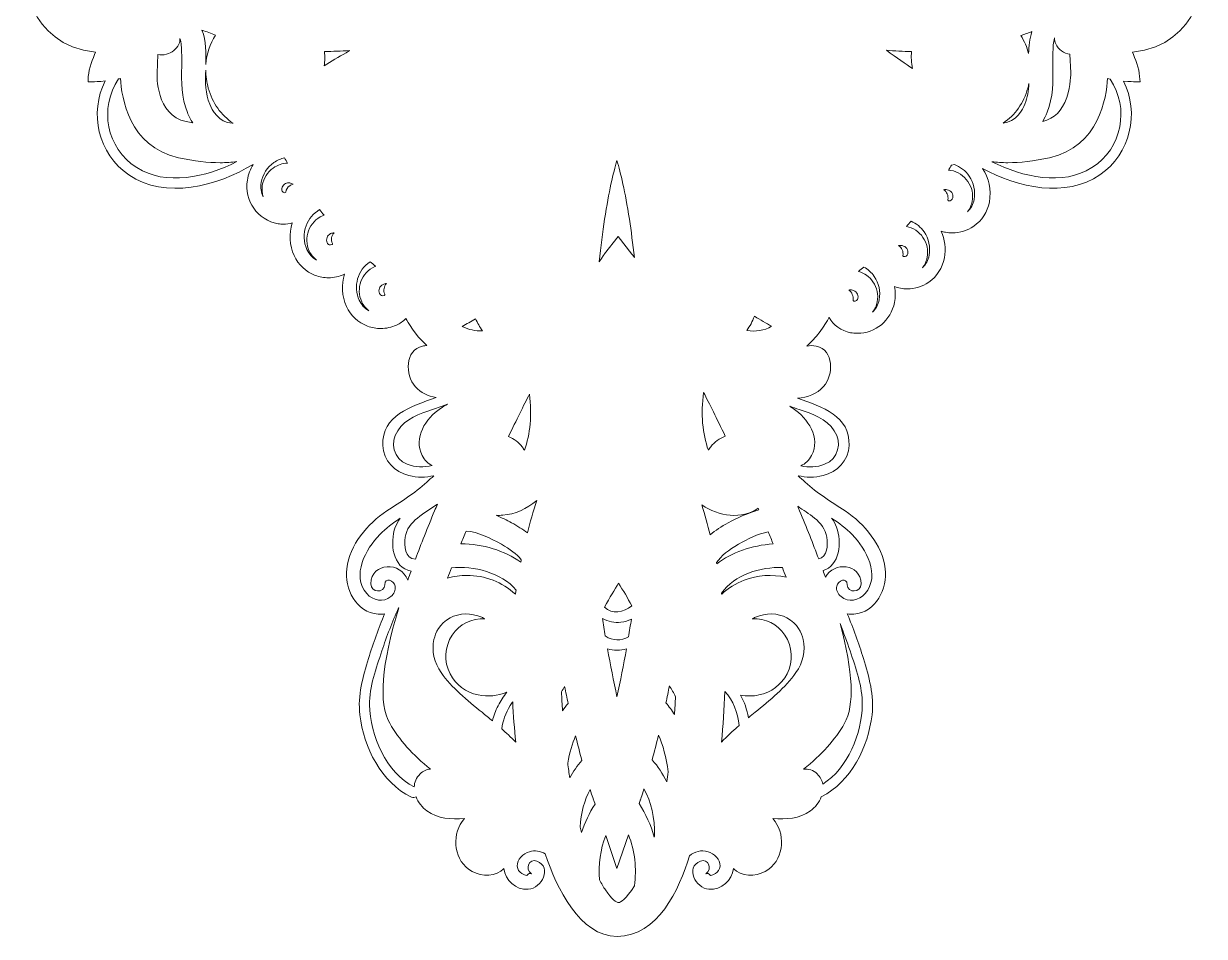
# Model space of a CAD drawing. Header units: millimetres. Extents: x 8 to 970, y -668 to -13.
# Drawn here: x 256.3 to 487, y -662.7 to -484.4 of the extents above; entities that cross this region are included whole.
import ezdxf

# ---------------------------------------------------------------- set-up
doc = ezdxf.new("R2010")
doc.units = ezdxf.units.MM
doc.header["$MEASUREMENT"] = 0
doc.layers.add('Layer 6', color=7, linetype='Continuous')

msp = doc.modelspace()

# ---------------------------------------------------------------- linework, layer by layer
at = {"layer": 'Layer 6', "lineweight": 0}
for points, knots in [([(487.04, -473.97), (487.02, -473.09), (486.57, -459.34), (472.96, -457.97), (473.54, -456.73), (474.28, -454.83), (474.39, -453.2), (474.39, -453.2), (474.46, -452.16), (474.46, -452.16), (474.46, -452.16), (473.41, -452.18), (473.41, -452.18), (473.33, -452.18), (472.42, -452.2), (471.21, -452.32), (474.41, -446.08), (472.66, -438.11), (466.62, -433.95), (460.39, -429.67), (451.84, -431.2), (445.09, -434.48), (445.87, -432.81), (446.14, -430.9), (445.75, -428.96), (444.94, -424.98), (441.05, -422.39), (437.07, -423.19), (436.84, -423.24), (436.62, -423.3), (436.41, -423.37), (437.34, -421.56), (437.64, -419.5), (437.23, -417.48), (436.42, -413.5), (432.53, -410.91), (428.55, -411.71), (427.49, -411.93), (426.55, -412.41), (425.78, -413.07), (425.82, -412.9), (425.86, -412.74), (425.9, -412.57), (426.36, -410.21), (425.87, -407.82), (424.53, -405.84), (423.43, -404.2), (421.76, -403.1), (419.83, -402.72), (417.9, -402.34), (415.94, -402.74), (414.31, -403.84), (414.2, -403.91), (414.11, -403.98), (414.01, -404.06), (416.25, -396.58), (416.95, -388.32), (412.36, -381.59), (410.18, -378.4), (406.85, -375.9), (403.05, -375.05), (400.11, -374.4), (396.74, -374.76), (393.69, -375.72), (394.04, -373.68), (394.09, -371.68), (394.09, -371.57), (394.09, -371.57), (394.11, -370.52), (394.11, -370.52), (394.11, -370.52), (393.07, -370.59), (393.07, -370.59), (391.43, -370.69), (389.54, -371.44), (388.3, -372.01), (386.94, -358.48), (373.32, -357.96), (372.32, -357.94), (372.32, -357.94), (372.32, -357.94), (372.32, -357.94), (372.31, -357.94), (372.31, -357.94), (372.31, -357.94), (372.31, -357.94), (372.26, -357.94), (372.26, -357.94), (372.26, -357.94), (372.26, -357.94), (372.26, -357.94), (372.26, -357.94), (372.26, -357.94), (372.26, -357.94), (371.25, -357.96), (357.63, -358.48), (356.27, -372.01), (355.03, -371.44), (353.14, -370.69), (351.51, -370.59), (351.51, -370.59), (350.46, -370.52), (350.46, -370.52), (350.46, -370.52), (350.49, -371.57), (350.49, -371.57), (350.49, -371.69), (350.54, -373.83), (350.93, -375.94), (347.71, -374.82), (344.06, -374.35), (340.91, -375.05), (337.11, -375.9), (333.77, -378.4), (331.6, -381.59), (326.98, -388.35), (327.72, -396.66), (329.98, -404.18), (328.53, -403.48), (326.91, -403.27), (325.31, -403.6), (323.38, -404), (321.72, -405.12), (320.64, -406.76), (319.32, -408.77), (318.86, -411.16), (319.35, -413.51), (319.38, -413.68), (319.42, -413.85), (319.47, -414.01), (318.7, -413.36), (317.75, -412.89), (316.69, -412.68), (312.7, -411.93), (308.83, -414.55), (308.07, -418.55), (307.68, -420.57), (308, -422.63), (308.96, -424.42), (308.74, -424.36), (308.52, -424.3), (308.29, -424.26), (304.3, -423.5), (300.44, -426.12), (299.68, -430.12), (299.32, -432.01), (299.58, -433.87), (300.33, -435.5), (293.35, -431.55), (283.71, -429.24), (276.88, -433.95), (270.83, -438.12), (269.08, -446.1), (272.29, -452.34), (271.02, -452.21), (270.03, -452.18), (269.95, -452.18), (269.95, -452.18), (268.91, -452.16), (268.91, -452.16), (268.91, -452.16), (268.97, -453.2), (268.97, -453.2), (269.08, -454.83), (269.83, -456.73), (270.4, -457.97), (256.79, -459.34), (256.34, -473.09), (256.33, -473.97), (256.33, -473.97), (256.33, -473.97), (256.33, -473.97), (256.33, -473.97), (256.33, -474.01), (256.33, -474.01), (256.33, -474.01), (256.33, -474.01), (256.33, -474.01), (256.34, -474.89), (256.79, -488.64), (270.4, -490.01), (269.83, -491.25), (269.08, -493.14), (268.97, -494.77), (268.97, -494.77), (268.91, -495.82), (268.91, -495.82), (268.91, -495.82), (269.95, -495.8), (269.95, -495.8), (270.03, -495.8), (271.01, -495.77), (272.27, -495.64), (269.09, -501.88), (270.85, -509.83), (276.88, -513.98), (284, -518.89), (294.16, -516.18), (301.19, -511.93), (300.63, -512.86), (300.24, -513.9), (300.04, -515.02), (299.35, -519.02), (302.04, -522.84), (306.05, -523.54), (306.4, -523.6), (306.74, -523.63), (307.09, -523.63), (307.67, -523.63), (308.25, -523.54), (308.79, -523.38), (308.13, -525.49), (308.27, -527.74), (309.19, -529.77), (310.01, -531.56), (311.47, -532.93), (313.32, -533.62), (314.16, -533.93), (315.03, -534.09), (315.9, -534.09), (316.94, -534.09), (317.98, -533.86), (318.95, -533.42), (318.97, -533.41), (318.98, -533.4), (319, -533.4), (318.4, -535.41), (318.49, -537.63), (319.42, -539.69), (320.24, -541.48), (321.7, -542.85), (323.55, -543.53), (324.39, -543.85), (325.26, -544), (326.13, -544), (327.17, -544), (328.21, -543.78), (329.18, -543.34), (329.87, -543.02), (330.48, -542.59), (331, -542.06), (331.35, -542.73), (332.72, -545.11), (335.12, -547.34), (334.84, -547.35), (334.55, -547.38), (334.28, -547.44), (330.77, -548.21), (330.86, -553.1), (332.84, -555.34), (333.92, -556.57), (335.37, -557.2), (336.94, -557.47), (332.01, -559.29), (326.27, -560.92), (326.52, -566.84), (326.65, -569.79), (328.81, -572.06), (331.61, -572.74), (333.25, -573.13), (334.9, -573.11), (336.49, -572.75), (336.02, -573.19), (335.55, -573.6), (335.11, -574.01), (332.69, -576.24), (330.02, -577.82), (327.3, -579.62), (323.48, -582.16), (320.06, -586.25), (319.45, -590.92), (318.94, -594.81), (321.29, -599.49), (325.59, -599.79), (326.02, -599.82), (326.45, -599.8), (326.87, -599.73), (325.68, -602.58), (324.62, -605.48), (323.72, -608.43), (322.63, -612.03), (321.57, -615.67), (322.03, -619.46), (322.8, -625.81), (326.15, -632.66), (332.1, -635.54), (332.46, -635.71), (332.77, -635.65), (333, -635.46), (333.43, -636.56), (334.21, -637.56), (335.14, -638.22), (337.29, -639.77), (339.82, -639.92), (342.44, -639.73), (340.01, -642.52), (340.17, -647.31), (343.28, -649.62), (345.05, -650.94), (347.7, -651.34), (349.58, -649.98), (349.78, -649.83), (349.97, -649.66), (350.15, -649.48), (350.48, -651.75), (352.44, -653.71), (354.94, -653.53), (357.62, -653.35), (359.66, -649.28), (356.61, -648.03), (355.05, -647.39), (354.19, -649.74), (355.57, -650.51), (355.25, -650.37), (354.95, -650.48), (354.66, -650.85), (354.32, -650.78), (354, -650.65), (353.7, -650.47), (353.14, -650.11), (352.84, -649.69), (352.79, -649.03), (352.69, -647.66), (353.94, -646.56), (355.14, -646.2), (356.24, -645.86), (357.34, -646.07), (358.25, -646.62), (360.44, -653.27), (365, -662.74), (372.29, -662.74), (380.24, -662.74), (384.44, -653.62), (386.41, -646.99), (387.4, -646.18), (388.72, -645.8), (390.05, -646.2), (391.25, -646.56), (392.5, -647.66), (392.4, -649.03), (392.35, -649.69), (392.04, -650.11), (391.49, -650.47), (391.19, -650.65), (390.86, -650.78), (390.52, -650.85), (390.24, -650.48), (389.94, -650.37), (389.61, -650.51), (390.99, -649.74), (390.13, -647.39), (388.57, -648.03), (385.53, -649.28), (387.56, -653.35), (390.24, -653.53), (392.74, -653.71), (394.71, -651.75), (395.03, -649.48), (395.21, -649.66), (395.4, -649.83), (395.61, -649.98), (397.48, -651.34), (400.13, -650.94), (401.91, -649.62), (405.01, -647.31), (405.17, -642.52), (402.74, -639.73), (405.36, -639.92), (407.89, -639.77), (410.05, -638.22), (410.98, -637.55), (411.76, -636.55), (412.19, -635.46), (418.03, -632.54), (421.34, -625.75), (422.1, -619.46), (422.56, -615.67), (421.5, -612.03), (420.41, -608.43), (419.51, -605.48), (418.45, -602.58), (417.26, -599.73), (417.68, -599.8), (418.11, -599.82), (418.54, -599.79), (422.84, -599.49), (425.19, -594.81), (424.68, -590.92), (424.07, -586.25), (420.65, -582.16), (416.83, -579.62), (414.11, -577.82), (411.44, -576.24), (409.02, -574.01), (408.58, -573.6), (408.11, -573.19), (407.64, -572.75), (409.23, -573.11), (410.88, -573.13), (412.52, -572.74), (415.32, -572.06), (417.48, -569.79), (417.61, -566.84), (417.86, -561.06), (412.38, -559.36), (407.53, -557.59), (409.47, -557.44), (411.33, -556.82), (412.63, -555.34), (414.62, -553.1), (414.71, -548.21), (411.19, -547.44), (410.62, -547.31), (409.98, -547.3), (409.37, -547.42), (412.19, -544.83), (413.6, -542.02), (413.67, -541.89), (413.67, -541.89), (413.7, -541.82), (413.7, -541.82), (414.56, -543.33), (416.06, -544.48), (417.9, -544.82), (418.35, -544.9), (418.79, -544.94), (419.24, -544.94), (422.72, -544.94), (425.83, -542.45), (426.48, -538.9), (426.67, -537.86), (426.68, -536.81), (426.51, -535.8), (426.87, -535.94), (427.26, -536.05), (427.65, -536.13), (428.1, -536.21), (428.55, -536.25), (429, -536.25), (430.48, -536.25), (431.92, -535.8), (433.17, -534.95), (434.79, -533.83), (435.88, -532.15), (436.23, -530.21), (436.56, -528.42), (436.34, -526.62), (435.63, -524.99), (435.89, -525.08), (436.16, -525.15), (436.44, -525.2), (436.89, -525.29), (437.35, -525.33), (437.79, -525.33), (439.27, -525.33), (440.72, -524.88), (441.96, -524.02), (443.58, -522.91), (444.67, -521.23), (445.02, -519.29), (445.46, -516.92), (444.91, -514.59), (443.68, -512.72), (450.61, -516.49), (459.95, -518.58), (466.62, -513.98), (472.64, -509.83), (474.4, -501.89), (471.23, -495.66), (472.43, -495.77), (473.33, -495.8), (473.41, -495.8), (473.41, -495.8), (474.46, -495.82), (474.46, -495.82), (474.46, -495.82), (474.39, -494.77), (474.39, -494.77), (474.28, -493.14), (473.54, -491.25), (472.96, -490.01), (486.57, -488.64), (487.02, -474.89), (487.04, -474.01), (487.04, -474.01), (487.04, -474.01), (487.04, -474.01), (487.04, -474.01), (487.04, -473.97), (487.04, -473.97), (487.04, -473.97), (487.04, -473.97), (487.04, -473.97)], [0, 0, 0, 0, 1, 1, 1, 2, 2, 2, 3, 3, 3, 4, 4, 4, 5, 5, 5, 6, 6, 6, 7, 7, 7, 8, 8, 8, 9, 9, 9, 10, 10, 10, 11, 11, 11, 12, 12, 12, 13, 13, 13, 14, 14, 14, 15, 15, 15, 16, 16, 16, 17, 17, 17, 18, 18, 18, 19, 19, 19, 20, 20, 20, 21, 21, 21, 22, 22, 22, 23, 23, 23, 24, 24, 24, 25, 25, 25, 26, 26, 26, 27, 27, 27, 28, 28, 28, 29, 29, 29, 30, 30, 30, 31, 31, 31, 32, 32, 32, 33, 33, 33, 34, 34, 34, 35, 35, 35, 36, 36, 36, 37, 37, 37, 38, 38, 38, 39, 39, 39, 40, 40, 40, 41, 41, 41, 42, 42, 42, 43, 43, 43, 44, 44, 44, 45, 45, 45, 46, 46, 46, 47, 47, 47, 48, 48, 48, 49, 49, 49, 50, 50, 50, 51, 51, 51, 52, 52, 52, 53, 53, 53, 54, 54, 54, 55, 55, 55, 56, 56, 56, 57, 57, 57, 58, 58, 58, 59, 59, 59, 60, 60, 60, 61, 61, 61, 62, 62, 62, 63, 63, 63, 64, 64, 64, 65, 65, 65, 66, 66, 66, 67, 67, 67, 68, 68, 68, 69, 69, 69, 70, 70, 70, 71, 71, 71, 72, 72, 72, 73, 73, 73, 74, 74, 74, 75, 75, 75, 76, 76, 76, 77, 77, 77, 78, 78, 78, 79, 79, 79, 80, 80, 80, 81, 81, 81, 82, 82, 82, 83, 83, 83, 84, 84, 84, 85, 85, 85, 86, 86, 86, 87, 87, 87, 88, 88, 88, 89, 89, 89, 90, 90, 90, 91, 91, 91, 92, 92, 92, 93, 93, 93, 94, 94, 94, 95, 95, 95, 96, 96, 96, 97, 97, 97, 98, 98, 98, 99, 99, 99, 100, 100, 100, 101, 101, 101, 102, 102, 102, 103, 103, 103, 104, 104, 104, 105, 105, 105, 106, 106, 106, 107, 107, 107, 108, 108, 108, 109, 109, 109, 110, 110, 110, 111, 111, 111, 112, 112, 112, 113, 113, 113, 114, 114, 114, 115, 115, 115, 116, 116, 116, 117, 117, 117, 118, 118, 118, 119, 119, 119, 120, 120, 120, 121, 121, 121, 122, 122, 122, 123, 123, 123, 124, 124, 124, 125, 125, 125, 126, 126, 126, 127, 127, 127, 128, 128, 128, 129, 129, 129, 130, 130, 130, 131, 131, 131, 132, 132, 132, 133, 133, 133, 134, 134, 134, 135, 135, 135, 136, 136, 136, 137, 137, 137, 138, 138, 138, 139, 139, 139, 140, 140, 140, 141, 141, 141, 142, 142, 142, 143, 143, 143, 144, 144, 144, 145, 145, 145, 146, 146, 146, 147, 147, 147, 148, 148, 148, 149, 149, 149, 150, 150, 150, 151, 151, 151, 152, 152, 152, 153, 153, 153, 154, 154, 154, 155, 155, 155, 156, 156, 156, 157, 157, 157, 158, 158, 158, 159, 159, 159, 160, 160, 160, 161, 161, 161, 162, 162, 162, 163, 163, 163, 164, 164, 164, 164]), ([(291.93, -492.41), (291.99, -490.17), (291.98, -487.89), (291.18, -485.7), (292.07, -486.04), (292.96, -486.37), (293.85, -486.67), (292.73, -488.37), (292.08, -490.34), (291.93, -492.41)], [0, 0, 0, 0, 1, 1, 1, 2, 2, 2, 3, 3, 3, 3]), ([(452.69, -490.29), (452.38, -489.05), (451.87, -487.86), (451.17, -486.77), (451.88, -486.53), (452.6, -486.28), (453.32, -486.01), (452.87, -487.42), (452.73, -488.86), (452.69, -490.29)], [0, 0, 0, 0, 1, 1, 1, 2, 2, 2, 3, 3, 3, 3]), ([(282.4, -494.14), (282.4, -494.14), (282.55, -490.47), (282.55, -490.47), (283.09, -490.58), (283.66, -490.57), (284.22, -490.43), (285.3, -490.17), (286.18, -489.45), (286.65, -488.47), (286.82, -488.1), (286.9, -487.73), (286.88, -487.36), (287.14, -488.22), (287.17, -489.24), (287.2, -490), (287.22, -490.91), (287.21, -491.86), (287.21, -492.77), (287.18, -495.77), (287.15, -498.87), (288.33, -501.8), (288.63, -502.52), (288.98, -503.21), (289.38, -503.85), (288.95, -503.77), (288.52, -503.68), (288.08, -503.59), (288.08, -503.59), (288.08, -503.59), (288.08, -503.59), (282.15, -502.28), (282.38, -494.47), (282.4, -494.14)], [0, 0, 0, 0, 1, 1, 1, 2, 2, 2, 3, 3, 3, 4, 4, 4, 5, 5, 5, 6, 6, 6, 7, 7, 7, 8, 8, 8, 9, 9, 9, 10, 10, 10, 11, 11, 11, 11]), ([(457.44, -492.71), (457.43, -491.79), (457.42, -490.84), (457.45, -489.92), (457.47, -489.15), (457.5, -488.11), (457.76, -487.25), (457.74, -487.62), (457.82, -488.01), (457.99, -488.38), (458.52, -489.5), (459.57, -490.25), (460.77, -490.42), (460.77, -490.42), (460.92, -494.08), (460.92, -494.08), (460.92, -494.1), (460.95, -496.5), (460.13, -498.87), (459.19, -501.56), (457.79, -502.96), (455.44, -503.54), (455.77, -502.98), (456.06, -502.39), (456.31, -501.77), (457.5, -498.83), (457.47, -495.72), (457.44, -492.71)], [0, 0, 0, 0, 1, 1, 1, 2, 2, 2, 3, 3, 3, 4, 4, 4, 5, 5, 5, 6, 6, 6, 7, 7, 7, 8, 8, 8, 9, 9, 9, 9]), ([(319.32, -490.16), (317.88, -490.95), (316.44, -491.8), (315.04, -492.7), (315.19, -491.76), (315.21, -490.82), (315.11, -489.91), (316.76, -489.87), (318.39, -489.8), (320, -489.69), (320, -489.69), (319.32, -490.16), (319.32, -490.16)], [0, 0, 0, 0, 1, 1, 1, 2, 2, 2, 3, 3, 3, 4, 4, 4, 4]), ([(424.9, -489.66), (426.52, -489.78), (428.17, -489.86), (429.83, -489.9), (429.71, -490.98), (429.77, -492.11), (429.99, -493.2), (428.71, -492.31), (427.01, -491.13), (424.9, -489.66)], [0, 0, 0, 0, 1, 1, 1, 2, 2, 2, 3, 3, 3, 3]), ([(297.29, -503.91), (297.22, -503.91), (297.15, -503.91), (297.08, -503.9), (294.44, -503.76), (293.12, -501.26), (292.68, -500.19), (291.82, -498.12), (291.83, -495.89), (291.9, -493.53), (291.92, -494.68), (292.09, -495.87), (292.41, -497.05), (293.21, -499.98), (294.88, -502.31), (297.29, -503.91)], [0, 0, 0, 0, 1, 1, 1, 2, 2, 2, 3, 3, 3, 4, 4, 4, 5, 5, 5, 5]), ([(278.44, -512.58), (272.42, -508.76), (271.09, -500.94), (274.88, -495.25), (275, -495.22), (275.12, -495.19), (275.25, -495.16), (275.46, -498.74), (276.92, -508.51), (286.56, -510.63), (289.7, -511.32), (292.39, -511.61), (294.73, -511.61), (295.91, -511.61), (297, -511.54), (298.01, -511.4), (292, -514.47), (284.1, -516.17), (278.44, -512.58)], [0, 0, 0, 0, 1, 1, 1, 2, 2, 2, 3, 3, 3, 4, 4, 4, 5, 5, 5, 6, 6, 6, 6]), ([(465.05, -512.58), (459.4, -516.16), (451.52, -514.48), (445.51, -511.42), (446.48, -511.54), (447.52, -511.61), (448.64, -511.61), (450.97, -511.61), (453.66, -511.32), (456.8, -510.63), (466.44, -508.51), (467.91, -498.74), (468.12, -495.16), (468.29, -495.2), (468.46, -495.24), (468.64, -495.28), (472.39, -500.97), (471.06, -508.77), (465.05, -512.58)], [0, 0, 0, 0, 1, 1, 1, 2, 2, 2, 3, 3, 3, 4, 4, 4, 5, 5, 5, 6, 6, 6, 6]), ([(452.75, -496.17), (452.69, -497.56), (452.49, -498.89), (451.96, -500.16), (451.53, -501.22), (450.24, -503.68), (447.69, -503.89), (450.08, -502.29), (451.73, -499.97), (452.53, -497.05), (452.61, -496.76), (452.68, -496.46), (452.75, -496.17)], [0, 0, 0, 0, 1, 1, 1, 2, 2, 2, 3, 3, 3, 4, 4, 4, 4]), ([(305.1, -512.65), (303.96, -513.45), (303.2, -514.65), (302.97, -516.02), (302.83, -516.8), (302.91, -517.57), (303.15, -518.27), (302.72, -517.42), (302.58, -516.46), (302.74, -515.51), (303.02, -513.91), (303.91, -512.51), (305.23, -511.57), (305.87, -511.13), (306.57, -510.81), (307.31, -510.63), (307.51, -510.99), (307.71, -511.34), (307.92, -511.7), (306.92, -511.73), (305.94, -512.06), (305.1, -512.65)], [0, 0, 0, 0, 1, 1, 1, 2, 2, 2, 3, 3, 3, 4, 4, 4, 5, 5, 5, 6, 6, 6, 7, 7, 7, 7]), ([(369.85, -522.65), (370.68, -517.25), (371.53, -513.61), (372.26, -511.19), (372.99, -513.62), (373.85, -517.25), (374.68, -522.65), (375.04, -524.98), (375.37, -527.47), (375.66, -530.11), (375.39, -529.73), (375.22, -529.5), (375.17, -529.45), (375.17, -529.45), (372.51, -526.01), (372.51, -526.01), (372.51, -526.01), (369.85, -529.44), (369.85, -529.44), (369.85, -529.45), (369.45, -529.97), (368.77, -530.95), (369.09, -528), (369.45, -525.23), (369.85, -522.65)], [0, 0, 0, 0, 1, 1, 1, 2, 2, 2, 3, 3, 3, 4, 4, 4, 5, 5, 5, 6, 6, 6, 7, 7, 7, 8, 8, 8, 8]), ([(442.05, -518.77), (441.87, -519.72), (441.41, -520.57), (440.72, -521.22), (441.2, -520.63), (441.52, -519.93), (441.66, -519.17), (441.91, -517.8), (441.62, -516.42), (440.83, -515.27), (440.04, -514.13), (438.85, -513.36), (437.49, -513.11), (437.34, -513.08), (437.2, -513.06), (437.05, -513.04), (437.25, -512.72), (437.44, -512.4), (437.63, -512.08), (437.63, -512.08), (438.18, -511.96), (438.18, -511.96), (439.34, -512.39), (440.35, -513.17), (441.07, -514.22), (441.99, -515.56), (442.34, -517.17), (442.05, -518.77)], [0, 0, 0, 0, 1, 1, 1, 2, 2, 2, 3, 3, 3, 4, 4, 4, 5, 5, 5, 6, 6, 6, 7, 7, 7, 8, 8, 8, 9, 9, 9, 9]), ([(308.32, -516.1), (307.9, -516.39), (307.62, -516.83), (307.53, -517.34), (307.52, -517.44), (307.42, -517.5), (307.33, -517.48), (306.95, -517.42), (306.69, -517.05), (306.76, -516.67), (306.82, -516.32), (307.02, -516), (307.31, -515.79), (307.55, -515.63), (307.81, -515.55), (308.08, -515.55), (308.16, -515.55), (308.24, -515.55), (308.33, -515.57), (308.56, -515.61), (308.78, -515.69), (308.99, -515.8), (308.75, -515.85), (308.52, -515.95), (308.32, -516.1)], [0, 0, 0, 0, 1, 1, 1, 2, 2, 2, 3, 3, 3, 4, 4, 4, 5, 5, 5, 6, 6, 6, 7, 7, 7, 8, 8, 8, 8]), ([(437.88, -518.47), (437.85, -518.66), (437.75, -518.81), (437.59, -518.92), (437.43, -519.03), (437.25, -519.07), (437.06, -519.03), (437, -519.02), (436.97, -518.99), (436.95, -518.96), (436.93, -518.93), (436.91, -518.89), (436.92, -518.83), (437.07, -518.05), (436.71, -517.29), (436.09, -516.88), (436.32, -516.84), (436.56, -516.85), (436.79, -516.89), (437.15, -516.96), (437.46, -517.16), (437.66, -517.46), (437.87, -517.75), (437.95, -518.11), (437.88, -518.47)], [0, 0, 0, 0, 1, 1, 1, 2, 2, 2, 3, 3, 3, 4, 4, 4, 5, 5, 5, 6, 6, 6, 7, 7, 7, 8, 8, 8, 8]), ([(314.72, -521.97), (313.46, -522.55), (312.49, -523.58), (312.01, -524.89), (311.52, -526.19), (311.57, -527.6), (312.15, -528.87), (312.47, -529.58), (312.96, -530.18), (313.57, -530.63), (312.74, -530.17), (312.08, -529.46), (311.68, -528.57), (311.68, -528.57), (311.68, -528.57), (311.68, -528.57), (311, -527.1), (310.94, -525.44), (311.51, -523.92), (312.01, -522.58), (312.95, -521.48), (314.17, -520.78), (314.46, -521.14), (314.75, -521.49), (315.04, -521.84), (314.93, -521.88), (314.83, -521.93), (314.72, -521.97)], [0, 0, 0, 0, 1, 1, 1, 2, 2, 2, 3, 3, 3, 4, 4, 4, 5, 5, 5, 6, 6, 6, 7, 7, 7, 8, 8, 8, 9, 9, 9, 9]), ([(433.25, -529.69), (433.08, -530.64), (432.62, -531.49), (431.93, -532.14), (432.4, -531.55), (432.73, -530.85), (432.87, -530.09), (433.12, -528.72), (432.83, -527.34), (432.04, -526.19), (431.27, -525.08), (430.13, -524.33), (428.81, -524.05), (429.12, -523.71), (429.42, -523.37), (429.72, -523.03), (430.76, -523.48), (431.63, -524.2), (432.28, -525.14), (433.2, -526.47), (433.55, -528.09), (433.25, -529.69)], [0, 0, 0, 0, 1, 1, 1, 2, 2, 2, 3, 3, 3, 4, 4, 4, 5, 5, 5, 6, 6, 6, 7, 7, 7, 7]), ([(316.66, -527.38), (316.68, -527.43), (316.69, -527.47), (316.67, -527.52), (316.65, -527.57), (316.62, -527.6), (316.58, -527.62), (316.4, -527.7), (316.22, -527.7), (316.04, -527.64), (315.86, -527.57), (315.73, -527.44), (315.65, -527.27), (315.5, -526.94), (315.48, -526.57), (315.61, -526.23), (315.74, -525.89), (315.99, -525.62), (316.32, -525.47), (316.54, -525.38), (316.76, -525.31), (316.99, -525.29), (316.49, -525.84), (316.33, -526.66), (316.66, -527.38)], [0, 0, 0, 0, 1, 1, 1, 2, 2, 2, 3, 3, 3, 4, 4, 4, 5, 5, 5, 6, 6, 6, 7, 7, 7, 8, 8, 8, 8]), ([(429.09, -529.39), (429.05, -529.58), (428.95, -529.74), (428.8, -529.84), (428.64, -529.95), (428.46, -529.99), (428.27, -529.96), (428.21, -529.95), (428.18, -529.91), (428.16, -529.88), (428.14, -529.85), (428.12, -529.81), (428.13, -529.75), (428.27, -528.97), (427.92, -528.21), (427.3, -527.8), (427.52, -527.77), (427.76, -527.77), (428, -527.81), (428.35, -527.88), (428.66, -528.08), (428.87, -528.38), (429.08, -528.68), (429.15, -529.04), (429.09, -529.39)], [0, 0, 0, 0, 1, 1, 1, 2, 2, 2, 3, 3, 3, 4, 4, 4, 5, 5, 5, 6, 6, 6, 7, 7, 7, 8, 8, 8, 8]), ([(324.95, -531.89), (322.34, -533.08), (321.19, -536.17), (322.38, -538.78), (322.7, -539.49), (323.19, -540.09), (323.79, -540.54), (322.97, -540.08), (322.31, -539.37), (321.91, -538.49), (321.91, -538.49), (321.91, -538.49), (321.91, -538.49), (320.67, -535.78), (321.6, -532.59), (324.02, -530.95), (324.37, -531.25), (324.72, -531.55), (325.08, -531.84), (325.04, -531.86), (324.99, -531.87), (324.95, -531.89)], [0, 0, 0, 0, 1, 1, 1, 2, 2, 2, 3, 3, 3, 4, 4, 4, 5, 5, 5, 6, 6, 6, 7, 7, 7, 7]), ([(423.5, -538.38), (423.33, -539.32), (422.87, -540.17), (422.18, -540.82), (422.66, -540.23), (422.98, -539.54), (423.12, -538.78), (423.37, -537.41), (423.07, -536.03), (422.28, -534.88), (421.6, -533.89), (420.61, -533.17), (419.46, -532.84), (419.82, -532.56), (420.17, -532.27), (420.52, -531.99), (421.32, -532.44), (422.01, -533.07), (422.53, -533.82), (423.45, -535.16), (423.8, -536.78), (423.5, -538.38)], [0, 0, 0, 0, 1, 1, 1, 2, 2, 2, 3, 3, 3, 4, 4, 4, 5, 5, 5, 6, 6, 6, 7, 7, 7, 7]), ([(326.89, -537.3), (326.92, -537.36), (326.91, -537.41), (326.9, -537.44), (326.89, -537.47), (326.86, -537.51), (326.81, -537.54), (326.45, -537.7), (326.04, -537.54), (325.88, -537.19), (325.57, -536.51), (325.87, -535.7), (326.55, -535.39), (326.77, -535.29), (327, -535.23), (327.23, -535.21), (326.72, -535.76), (326.56, -536.58), (326.89, -537.3)], [0, 0, 0, 0, 1, 1, 1, 2, 2, 2, 3, 3, 3, 4, 4, 4, 5, 5, 5, 6, 6, 6, 6]), ([(419.34, -538.08), (419.3, -538.27), (419.2, -538.42), (419.04, -538.53), (418.89, -538.64), (418.71, -538.68), (418.52, -538.64), (418.46, -538.63), (418.42, -538.6), (418.41, -538.57), (418.39, -538.54), (418.37, -538.5), (418.38, -538.44), (418.52, -537.66), (418.17, -536.9), (417.54, -536.49), (417.77, -536.45), (418.01, -536.46), (418.25, -536.5), (418.6, -536.57), (418.91, -536.77), (419.12, -537.07), (419.32, -537.36), (419.4, -537.72), (419.34, -538.08)], [0, 0, 0, 0, 1, 1, 1, 2, 2, 2, 3, 3, 3, 4, 4, 4, 5, 5, 5, 6, 6, 6, 7, 7, 7, 8, 8, 8, 8]), ([(344.63, -542.08), (345, -542.93), (345.46, -543.72), (345.99, -544.44), (344.58, -544.52), (343.27, -544.24), (342.03, -543.58), (342.85, -543.12), (343.72, -542.62), (344.63, -542.08)], [0, 0, 0, 0, 1, 1, 1, 2, 2, 2, 3, 3, 3, 3]), ([(402.48, -543.57), (400.95, -544.42), (399.38, -544.68), (397.62, -544.37), (398.23, -543.54), (398.73, -542.62), (399.12, -541.62), (400.31, -542.33), (401.43, -542.98), (402.48, -543.57)], [0, 0, 0, 0, 1, 1, 1, 2, 2, 2, 3, 3, 3, 3]), ([(351.06, -565.11), (352.62, -561.87), (354.03, -559.04), (355.16, -556.81), (355.66, -560.93), (355.34, -564.61), (354.18, -567.79), (354.04, -567.54), (353.89, -567.31), (353.72, -567.09), (353.04, -566.2), (352.13, -565.53), (351.06, -565.11)], [0, 0, 0, 0, 1, 1, 1, 2, 2, 2, 3, 3, 3, 4, 4, 4, 4]), ([(393.43, -565.05), (392.28, -565.46), (391.3, -566.16), (390.59, -567.09), (390.42, -567.31), (390.26, -567.54), (390.13, -567.79), (388.94, -564.52), (388.63, -560.73), (389.19, -556.47), (390.3, -558.65), (391.77, -561.61), (393.43, -565.05)], [0, 0, 0, 0, 1, 1, 1, 2, 2, 2, 3, 3, 3, 4, 4, 4, 4]), ([(334.2, -568.82), (334.66, -569.71), (335.36, -570.36), (336.16, -570.77), (334.54, -571.15), (332.83, -571.12), (331.3, -570.53), (328.58, -569.46), (327.86, -566.31), (329.42, -563.96), (330.95, -561.64), (333.73, -560.67), (336.25, -559.83), (337.24, -559.5), (338.22, -559.17), (339.17, -558.79), (338.67, -559.06), (338.2, -559.33), (337.8, -559.61), (334.94, -561.58), (332.37, -565.3), (334.2, -568.82)], [0, 0, 0, 0, 1, 1, 1, 2, 2, 2, 3, 3, 3, 4, 4, 4, 5, 5, 5, 6, 6, 6, 7, 7, 7, 7]), ([(407.88, -559.83), (410.4, -560.67), (413.18, -561.64), (414.72, -563.96), (416.27, -566.31), (415.55, -569.46), (412.83, -570.53), (411.37, -571.1), (409.75, -571.15), (408.2, -570.82), (409.05, -570.42), (409.8, -569.76), (410.29, -568.82), (412.11, -565.3), (409.54, -561.58), (406.68, -559.61), (406.48, -559.47), (406.26, -559.33), (406.02, -559.19), (406.63, -559.41), (407.25, -559.62), (407.88, -559.83)], [0, 0, 0, 0, 1, 1, 1, 2, 2, 2, 3, 3, 3, 4, 4, 4, 5, 5, 5, 6, 6, 6, 7, 7, 7, 7]), ([(330.89, -584.79), (331.14, -583.18), (332.04, -582.02), (333.28, -581.02), (334.54, -580), (335.91, -579.21), (337.19, -578.29), (337.01, -578.73), (336.82, -579.17), (336.63, -579.61), (335.24, -582.94), (333.99, -586.09), (332.88, -589.05), (330.76, -588.99), (330.63, -586.42), (330.89, -584.79)], [0, 0, 0, 0, 1, 1, 1, 2, 2, 2, 3, 3, 3, 4, 4, 4, 5, 5, 5, 5]), ([(354.76, -583.94), (353.85, -583.23), (352.82, -582.57), (351.68, -581.95), (350.74, -581.45), (349.74, -580.94), (348.68, -580.48), (349.09, -580.51), (349.51, -580.5), (349.94, -580.47), (352.29, -580.29), (354.67, -579.25), (356.58, -577.61), (355.91, -579.72), (355.3, -581.83), (354.76, -583.94)], [0, 0, 0, 0, 1, 1, 1, 2, 2, 2, 3, 3, 3, 4, 4, 4, 5, 5, 5, 5]), ([(390.48, -584.3), (389.99, -582.36), (389.44, -580.41), (388.84, -578.46), (390.52, -579.6), (392.46, -580.32), (394.37, -580.47), (396.38, -580.62), (398.26, -580.16), (399.86, -579.11), (399.91, -579.21), (399.96, -579.32), (400, -579.43), (397.81, -580.01), (395.77, -581.02), (394.02, -581.95), (392.66, -582.68), (391.49, -583.46), (390.48, -584.3)], [0, 0, 0, 0, 1, 1, 1, 2, 2, 2, 3, 3, 3, 4, 4, 4, 5, 5, 5, 6, 6, 6, 6]), ([(410.85, -581.02), (412.09, -582.02), (412.99, -583.18), (413.24, -584.79), (413.48, -586.31), (413.38, -588.62), (411.68, -589), (410.57, -586.05), (409.33, -582.92), (407.94, -579.61), (407.82, -579.32), (407.69, -579.02), (407.57, -578.73), (408.66, -579.47), (409.8, -580.17), (410.85, -581.02)], [0, 0, 0, 0, 1, 1, 1, 2, 2, 2, 3, 3, 3, 4, 4, 4, 5, 5, 5, 5]), ([(323.39, -595.79), (320.3, -592.23), (323.19, -587.05), (325.92, -584.25), (327.12, -583.02), (328.5, -582), (329.93, -581.05), (329.54, -581.57), (329.2, -582.15), (328.95, -582.82), (327.83, -585.79), (328.4, -590.8), (332.03, -591.38), (331.81, -591.98), (331.6, -592.57), (331.39, -593.16), (330.1, -589.49), (324.29, -589.58), (324.17, -593.87), (324.13, -595.62), (326.83, -595.79), (326.88, -594.04), (326.92, -592.47), (328.7, -593.25), (328.92, -594.33), (329.08, -595.12), (328.69, -595.87), (328.1, -596.36), (326.62, -597.57), (324.59, -597.16), (323.39, -595.79)], [0, 0, 0, 0, 1, 1, 1, 2, 2, 2, 3, 3, 3, 4, 4, 4, 5, 5, 5, 6, 6, 6, 7, 7, 7, 8, 8, 8, 9, 9, 9, 10, 10, 10, 10]), ([(415.18, -582.82), (414.93, -582.15), (414.59, -581.57), (414.2, -581.05), (415.63, -582), (417.01, -583.02), (418.21, -584.25), (420.94, -587.05), (423.83, -592.23), (420.74, -595.79), (419.54, -597.16), (417.51, -597.57), (416.04, -596.36), (415.44, -595.87), (415.05, -595.12), (415.21, -594.33), (415.43, -593.25), (417.21, -592.47), (417.25, -594.04), (417.3, -595.79), (420, -595.62), (419.96, -593.87), (419.85, -589.82), (414.64, -589.51), (412.98, -592.6), (412.83, -592.17), (412.68, -591.73), (412.52, -591.29), (415.77, -590.41), (416.26, -585.68), (415.18, -582.82)], [0, 0, 0, 0, 1, 1, 1, 2, 2, 2, 3, 3, 3, 4, 4, 4, 5, 5, 5, 6, 6, 6, 7, 7, 7, 8, 8, 8, 9, 9, 9, 10, 10, 10, 10]), ([(353.47, -589.63), (350.34, -587.4), (346.08, -586.09), (341.76, -586.04), (342.09, -585.23), (342.43, -584.4), (342.78, -583.56), (345.14, -583.75), (347.57, -584.95), (349.67, -586.13), (351.4, -587.09), (352.64, -588.07), (353.56, -589.17), (353.53, -589.33), (353.5, -589.48), (353.47, -589.63)], [0, 0, 0, 0, 1, 1, 1, 2, 2, 2, 3, 3, 3, 4, 4, 4, 5, 5, 5, 5]), ([(391.76, -589.98), (391.74, -589.9), (391.72, -589.82), (391.71, -589.73), (392.64, -588.4), (394.03, -587.25), (396.03, -586.13), (397.77, -585.15), (399.79, -584.12), (401.82, -583.71), (402.15, -584.52), (402.47, -585.31), (402.79, -586.09), (398.59, -586.35), (394.64, -587.74), (391.76, -589.98)], [0, 0, 0, 0, 1, 1, 1, 2, 2, 2, 3, 3, 3, 4, 4, 4, 5, 5, 5, 5]), ([(352.43, -595.92), (351.13, -594.71), (349.64, -593.77), (348.04, -593.16), (346.4, -592.55), (344.69, -592.23), (342.96, -592.23), (341.67, -592.23), (340.4, -592.41), (339.17, -592.75), (339.41, -592.1), (339.66, -591.43), (339.92, -590.76), (344.22, -590.33), (349.71, -591.66), (352.54, -595.09), (352.5, -595.37), (352.47, -595.65), (352.43, -595.92)], [0, 0, 0, 0, 1, 1, 1, 2, 2, 2, 3, 3, 3, 4, 4, 4, 5, 5, 5, 6, 6, 6, 6]), ([(404.58, -590.68), (404.83, -591.32), (405.07, -591.96), (405.3, -592.59), (402.59, -591.98), (399.74, -592.17), (397.1, -593.16), (395.51, -593.76), (394.02, -594.7), (392.72, -595.91), (392.71, -595.84), (392.7, -595.77), (392.7, -595.7), (395.19, -592.05), (400.31, -590.57), (404.58, -590.68)], [0, 0, 0, 0, 1, 1, 1, 2, 2, 2, 3, 3, 3, 4, 4, 4, 5, 5, 5, 5]), ([(369.85, -598.41), (370.86, -596.56), (371.8, -594.98), (372.58, -593.75), (373.47, -595.16), (374.34, -596.65), (375.18, -598.18), (373.49, -599.44), (371.3, -599.97), (369.85, -598.41)], [0, 0, 0, 0, 1, 1, 1, 2, 2, 2, 3, 3, 3, 3]), ([(333.79, -631), (333.02, -631.74), (332.68, -632.64), (332.65, -633.56), (327.14, -630.81), (324.01, -623.42), (323.93, -617.52), (323.88, -613.97), (325.22, -610.31), (326.32, -606.98), (327.27, -604.13), (328.37, -601.33), (329.58, -598.58), (329.6, -598.57), (329.62, -598.56), (329.64, -598.54), (326.24, -609.67), (325.64, -617.24), (327.85, -621.12), (329.67, -624.3), (332.34, -627.3), (335.84, -630.08), (335.12, -630.13), (334.39, -630.42), (333.79, -631)], [0, 0, 0, 0, 1, 1, 1, 2, 2, 2, 3, 3, 3, 4, 4, 4, 5, 5, 5, 6, 6, 6, 7, 7, 7, 8, 8, 8, 8]), ([(349.04, -617.69), (348.51, -618.66), (348.16, -619.64), (347.93, -620.64), (347.25, -620.08), (346.57, -619.52), (345.9, -618.97), (342.99, -616.6), (339.98, -614.15), (337.9, -611.22), (336.54, -609.3), (336.02, -606.87), (336.51, -604.72), (336.8, -603.44), (337.58, -601.68), (339.66, -600.53), (341.44, -599.54), (343.8, -599.49), (345.83, -600.41), (346.05, -600.5), (346.26, -600.61), (346.47, -600.73), (343.88, -600.56), (341.49, -601.74), (340.06, -603.91), (338.56, -606.15), (338.41, -609.04), (339.65, -611.44), (340.77, -613.6), (342.72, -615.07), (345.14, -615.58), (347.01, -615.97), (348.97, -615.76), (350.72, -615.02), (350.12, -615.88), (349.54, -616.76), (349.04, -617.69)], [0, 0, 0, 0, 1, 1, 1, 2, 2, 2, 3, 3, 3, 4, 4, 4, 5, 5, 5, 6, 6, 6, 7, 7, 7, 8, 8, 8, 9, 9, 9, 10, 10, 10, 11, 11, 11, 12, 12, 12, 12]), ([(399.24, -618.97), (398.81, -619.32), (398.39, -619.67), (397.96, -620.02), (397.66, -618.44), (397.16, -616.94), (396.41, -615.62), (397.6, -615.83), (398.82, -615.83), (400, -615.58), (402.42, -615.07), (404.37, -613.6), (405.49, -611.44), (406.73, -609.04), (406.57, -606.15), (405.08, -603.91), (403.65, -601.74), (401.26, -600.57), (398.67, -600.73), (398.88, -600.61), (399.09, -600.5), (399.31, -600.41), (401.34, -599.49), (403.7, -599.54), (405.48, -600.53), (407.56, -601.68), (408.34, -603.44), (408.63, -604.72), (409.12, -606.87), (408.6, -609.3), (407.23, -611.22), (405.16, -614.15), (402.15, -616.6), (399.24, -618.97)], [0, 0, 0, 0, 1, 1, 1, 2, 2, 2, 3, 3, 3, 4, 4, 4, 5, 5, 5, 6, 6, 6, 7, 7, 7, 8, 8, 8, 9, 9, 9, 10, 10, 10, 11, 11, 11, 11]), ([(369.98, -604.05), (369.79, -602.91), (369.61, -601.77), (369.44, -600.62), (370.5, -601.25), (371.79, -601.53), (373.04, -601.38), (373.77, -601.3), (374.45, -601.08), (375.07, -600.78), (374.9, -601.93), (374.71, -603.09), (374.52, -604.24), (373.08, -604.99), (371.46, -605.12), (369.98, -604.05)], [0, 0, 0, 0, 1, 1, 1, 2, 2, 2, 3, 3, 3, 4, 4, 4, 5, 5, 5, 5]), ([(417.81, -606.98), (418.92, -610.31), (420.26, -613.97), (420.2, -617.52), (420.12, -623.06), (417.37, -629.91), (412.47, -633), (412.34, -632.28), (412, -631.59), (411.39, -631), (410.62, -630.25), (409.64, -629.98), (408.72, -630.1), (408.72, -630.1), (408.73, -630.08), (408.73, -630.08), (412.23, -627.3), (414.9, -624.3), (416.72, -621.12), (418.72, -617.62), (418.42, -611.1), (415.84, -601.65), (416.55, -603.41), (417.21, -605.18), (417.81, -606.98)], [0, 0, 0, 0, 1, 1, 1, 2, 2, 2, 3, 3, 3, 4, 4, 4, 5, 5, 5, 6, 6, 6, 7, 7, 7, 8, 8, 8, 8]), ([(374.12, -606.56), (373.56, -609.7), (372.95, -612.83), (372.26, -615.93), (371.58, -612.83), (370.97, -609.7), (370.42, -606.56), (371.65, -606.99), (372.91, -606.94), (374.12, -606.56)], [0, 0, 0, 0, 1, 1, 1, 2, 2, 2, 3, 3, 3, 3]), ([(361.42, -614.99), (361.61, -614.64), (361.82, -614.29), (362.04, -613.96), (362.26, -615.06), (362.49, -616.16), (362.72, -617.25), (362.33, -617.7), (361.96, -618.18), (361.62, -618.69), (361.54, -617.47), (361.47, -616.23), (361.42, -614.99)], [0, 0, 0, 0, 1, 1, 1, 2, 2, 2, 3, 3, 3, 4, 4, 4, 4]), ([(383.49, -619.42), (382.98, -618.58), (382.43, -617.82), (381.82, -617.14), (382.06, -616.04), (382.29, -614.93), (382.51, -613.82), (382.96, -614.48), (383.35, -615.18), (383.69, -615.92), (383.64, -617.09), (383.57, -618.26), (383.49, -619.42)], [0, 0, 0, 0, 1, 1, 1, 2, 2, 2, 3, 3, 3, 4, 4, 4, 4]), ([(395.83, -621.82), (394.92, -622.62), (393.82, -623.62), (392.67, -624.78), (392.99, -621.57), (393.22, -618.26), (393.35, -614.91), (395, -616.63), (395.84, -619.01), (396.14, -621.55), (396.04, -621.64), (395.94, -621.73), (395.83, -621.82)], [0, 0, 0, 0, 1, 1, 1, 2, 2, 2, 3, 3, 3, 4, 4, 4, 4]), ([(349.74, -622.21), (349.97, -620.63), (350.48, -619.16), (351.41, -617.64), (351.57, -617.39), (351.73, -617.14), (351.89, -616.9), (352.03, -619.58), (352.22, -622.22), (352.48, -624.8), (351.5, -623.8), (350.57, -622.94), (349.74, -622.21)], [0, 0, 0, 0, 1, 1, 1, 2, 2, 2, 3, 3, 3, 4, 4, 4, 4]), ([(362.63, -628.9), (363, -626.86), (363.52, -625.09), (364.18, -623.58), (364.58, -625.21), (364.99, -626.81), (365.41, -628.37), (364.51, -629.42), (363.72, -630.55), (363.05, -631.77), (362.9, -630.82), (362.76, -629.87), (362.63, -628.9)], [0, 0, 0, 0, 1, 1, 1, 2, 2, 2, 3, 3, 3, 4, 4, 4, 4]), ([(381.98, -632.53), (381.22, -630.98), (380.27, -629.56), (379.14, -628.27), (379.56, -626.69), (379.98, -625.06), (380.38, -623.41), (381.26, -625.35), (381.89, -627.76), (382.28, -630.61), (382.19, -631.26), (382.08, -631.9), (381.98, -632.53)], [0, 0, 0, 0, 1, 1, 1, 2, 2, 2, 3, 3, 3, 4, 4, 4, 4]), ([(365.35, -642.43), (365.25, -642.1), (365.16, -641.76), (365.07, -641.41), (365.24, -638.61), (365.89, -636.14), (367.03, -634.04), (367.46, -635.44), (367.71, -636.18), (367.72, -636.19), (367.72, -636.19), (367.97, -636.92), (367.97, -636.92), (366.86, -638.65), (365.98, -640.49), (365.35, -642.43)], [0, 0, 0, 0, 1, 1, 1, 2, 2, 2, 3, 3, 3, 4, 4, 4, 5, 5, 5, 5]), ([(379.56, -643.33), (378.9, -641.01), (377.9, -638.81), (376.6, -636.81), (376.6, -636.81), (376.81, -636.19), (376.81, -636.19), (376.82, -636.18), (377.08, -635.39), (377.53, -633.91), (378.95, -636.46), (379.65, -639.56), (379.61, -643.15), (379.59, -643.21), (379.58, -643.27), (379.56, -643.33)], [0, 0, 0, 0, 1, 1, 1, 2, 2, 2, 3, 3, 3, 4, 4, 4, 5, 5, 5, 5]), ([(375.66, -652.87), (374.05, -655.55), (372.89, -656.14), (372.58, -656.14), (372.22, -656.14), (371.22, -655.47), (370.01, -653.68), (369.62, -653.11), (369.23, -652.44), (368.84, -651.69), (368.59, -648.74), (369, -645.78), (370.06, -643.02), (370.06, -643.02), (372.26, -649.45), (372.26, -649.45), (372.26, -649.45), (374.52, -642.88), (374.52, -642.88), (375.76, -646.05), (376.16, -649.52), (375.66, -652.87)], [0, 0, 0, 0, 1, 1, 1, 2, 2, 2, 3, 3, 3, 4, 4, 4, 5, 5, 5, 6, 6, 6, 7, 7, 7, 7])]:
    msp.add_open_spline(points, degree=3, knots=knots, dxfattribs=at)

doc.saveas('drawing.dxf')
